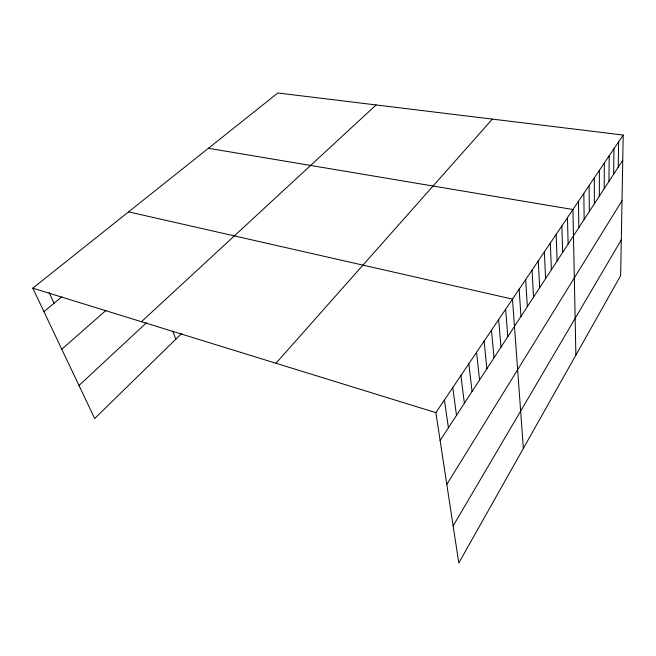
<?xml version="1.0" encoding="UTF-8"?>
<svg xmlns="http://www.w3.org/2000/svg" width="656" height="656" viewBox="0 0 656 656"><rect width="100%" height="100%" fill="white"/><g stroke="black" fill="none" stroke-linecap="round" stroke-linejoin="round"><path stroke-width="0.98" d="M599.346 196.144L599.363 170.371M604.217 188.674L604.324 163.024M608.981 181.351L609.186 155.816M613.663 174.176L613.95 148.756M618.247 167.141L618.624 141.835M623.2 135.046L620.642 275.635L458.798 563.02L435.863 412.64L623.2 135.046L277.841 92.98L32.8 288.164L94.677 418.553L181.835 333.33M453.14 525.915L621.298 239.85M446.81 484.407L622.011 200.687M440.119 440.512L622.741 160.244M275.979 363.26L492.353 119.113M78.991 385.498L146.477 322.752M141.434 321.711L376.109 104.952M61.779 349.222L105.952 310.403M43.936 311.633L61.697 296.938M208.419 148.281L572.934 209.535L575.886 355.101M128.592 211.863L512.475 299.12L523.373 448.36M32.8 288.164L435.863 412.64M49.061 292.461L54.063 303.261M172.84 331.28L175.792 339.242M444.432 399.939L448.409 427.786M452.779 387.573L456.494 415.379M460.914 375.519L464.374 403.284M468.835 363.777L472.058 391.484M476.568 352.329L479.561 379.98M484.103 341.161L486.875 368.746M491.459 330.263L494.025 357.782M498.634 319.628L500.995 347.081M505.637 309.255L507.81 336.626M519.15 289.222L520.971 316.43M525.677 279.554L527.326 306.672M532.057 270.1L533.541 297.127M538.289 260.867L539.626 287.795M544.382 251.838L545.571 278.669M550.343 242.999L551.393 269.739M556.173 234.364L557.083 260.998M561.88 225.91L562.659 252.445M567.465 217.636L568.121 244.065M578.444 201.367L578.863 227.583M583.84 193.372L584.143 219.481M589.121 185.541L589.318 211.535M594.295 177.883L594.385 203.762"/></g></svg>
